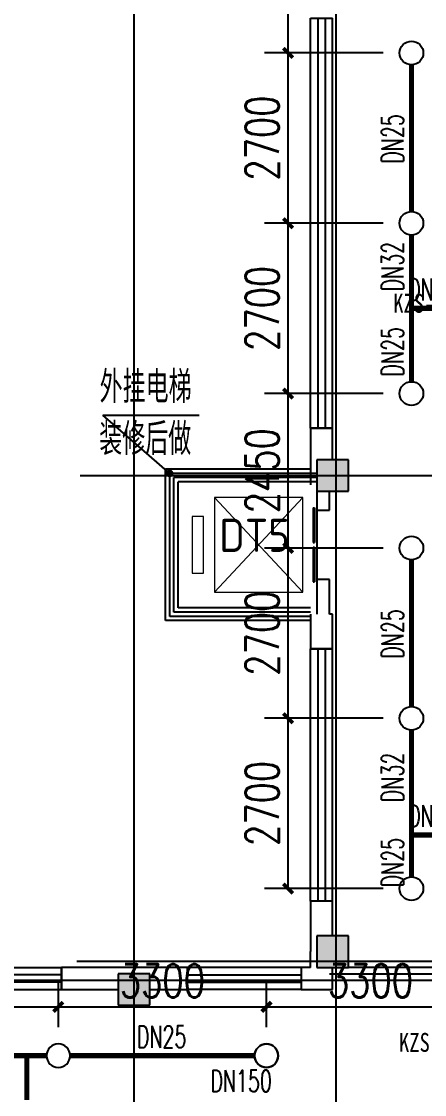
# Model space of a CAD drawing. Extents: x 0 to 2838408, y -923048 to 203859.
# Drawn here: x 2770978 to 2777370, y -678357 to -661341 of the extents above; entities that cross this region are included whole.
import ezdxf
from ezdxf.enums import TextEntityAlignment as Align

# ---------------------------------------------------------------- set-up
doc = ezdxf.new("R2010")
doc.units = 0
doc.header["$LTSCALE"] = 1000
doc.layers.add('A-FLOR-EVTR', color=8, linetype='Continuous', lineweight=0)
for name, color, linetype in [('COLUMN', 9, 'Continuous'), ('DIM_LEAD', 3, 'Continuous'), ('DIM_喷淋', 3, 'Continuous'), ('DOTE', 8, 'Continuous'), ('EQUIP_喷头', 7, 'Continuous'), ('fur', 253, 'Continuous'), ('PIPE-喷淋', 6, 'Continuous'), ('PUB_HATCH', 8, 'Continuous'), ('PUB_TEXT', 7, 'Continuous'), ('TEXT_喷淋', 7, 'Continuous'), ('WALL', 9, 'Continuous'), ('WINDOW', 4, 'Continuous'), ('XREF', 8, 'Continuous'), ('抗震支吊架', 2, 'Continuous')]:
    doc.layers.add(name, color=color, linetype=linetype)
doc.styles.add('_TCH_DIM', font='SIMPLEX', dxfattribs={"bigfont": 'GBCBIG'})
doc.styles.add('_TCH_DIM_T3', font='SIMPLEX', dxfattribs={"width": 0.75, "bigfont": 'HZTXT'})
doc.styles.add('_TWT_PIPEDN', font='SIMPLEX', dxfattribs={"width": 0.8, "height": 2.3, "bigfont": 'HZTXT'})
doc.styles.add('kzcad', font='', dxfattribs={"width": 0.8})
doc.styles.get("Standard").update_dxf_attribs({"font": 'geniso.shx', "bigfont": 'hztxt.shx'})
doc.styles.get('kzcad').set_extended_font_data('SimSun')
doc.dimstyles.new('_TWT_ARCH&&150', dxfattribs={"dimtxt": 525, "dimasz": 150, "dimexe": 375, "dimexo": 450, "dimgap": 150, "dimtad": 1, "dimdec": 0, "dimzin": 0, "dimdsep": 46, "dimtxsty": '_TCH_DIM_T3', "dimblk": 'ARCHTICK', "dimcen": 0.09, "dimclrt": 7, "dimazin": 2, "dimtfac": 1, "dimtdec": 0, "dimtix": 1, "dimtmove": 2, "dimatfit": 3, "dimfxl": 1, "dimtolj": 1, "dimtzin": 0, "dimarcsym": 0})

# ---------------------------------------------------------------- blocks, each defined once
blk = doc.blocks.new('$TCHSYS$WIN2D')
for p, q in [((-0.5, 0.5), (0.5, 0.5)), ((-0.5, 0.5), (-0.5, -0.5)), ((0.5, 0.5), (0.5, -0.5)), ((0.5, 0.1667), (-0.5, 0.1667)), ((0.5, -0.1667), (-0.5, -0.1667)), ((-0.5, -0.5), (0.5, -0.5))]:
    blk.add_line(p, q)
blk = doc.blocks.new('$WINLIB2D$00000001')
at = {"color": 0}
for points in [[(-0.5, 0.5), (-0.5, -0.5)], [(-0.5, 0.5), (0.5, 0.5)], [(0.5, -0.5), (0.5, 0.5)], [(0.5, 0.1667), (-0.5, 0.1667)], [(0.5, -0.1667), (-0.5, -0.1667)], [(-0.5, -0.5), (0.5, -0.5)]]:
    blk.add_lwpolyline(points, dxfattribs=at)
blk = doc.blocks.new('$DORLIB2D$00000127')
at = {"color": 0}
for points in [[(-0.533, 0.795), (-0.533, 0.69)], [(-0.033, 0.795), (-0.533, 0.795)], [(-0.033, 0.795), (-0.033, 0.69)], [(0.533, 0.795), (0.033, 0.795)], [(0.033, 0.795), (0.033, 0.69)], [(0.533, 0.795), (0.533, 0.69)], [(-0.033, 0.69), (-0.533, 0.69)], [(0.533, 0.69), (0.033, 0.69)], [(0.5, 0.5), (-0.5, 0.5)]]:
    blk.add_lwpolyline(points, dxfattribs=at)
blk = doc.blocks.new('4F1')
at = {"layer": 'PUB_HATCH'}
for points in [[(2440116.7, -668291.3), (2439616.7, -668291.3), (2439616.7, -668791.3), (2440116.7, -668791.3)], [(2440116.7, -675841.3), (2439616.7, -675841.3), (2439616.7, -676341.3), (2440116.7, -676341.3)], [(2436966.7, -676441.3), (2436466.7, -676441.3), (2436466.7, -676941.3), (2436966.7, -676941.3)]]:
    blk.add_hatch(color=256, dxfattribs=at).paths.add_polyline_path(points)
at = {"layer": 'A-FLOR-EVTR'}
for p, q in [((2437991.7, -670391.3), (2439391.7, -668891.3)), ((2439391.7, -670391.3), (2437991.7, -668891.3))]:
    blk.add_line(p, q, dxfattribs=at)
for points in [[(2439391.7, -670391.3), (2439391.7, -668891.3), (2437991.7, -668891.3), (2437991.7, -670391.3)], [(2437816.7, -670091.3), (2437816.7, -669191.3), (2437641.7, -669191.3), (2437641.7, -670091.3)]]:
    blk.add_lwpolyline(points, close=True, dxfattribs=at)
at = {"layer": 'COLUMN'}
for p, q in [((2440116.7, -668291.3), (2439616.7, -668291.3)), ((2439616.7, -668291.3), (2439616.7, -668791.3)), ((2440116.7, -668791.3), (2440116.7, -668291.3)), ((2439616.7, -668791.3), (2440116.7, -668791.3)), ((2440116.7, -675841.3), (2439616.7, -675841.3)), ((2439616.7, -675841.3), (2439616.7, -676341.3)), ((2440116.7, -676341.3), (2440116.7, -675841.3)), ((2439616.7, -676341.3), (2440116.7, -676341.3)), ((2436966.7, -676441.3), (2436466.7, -676441.3)), ((2436466.7, -676441.3), (2436466.7, -676941.3)), ((2436966.7, -676941.3), (2436966.7, -676441.3)), ((2436466.7, -676941.3), (2436966.7, -676941.3))]:
    blk.add_line(p, q, dxfattribs=at)
at = {"layer": 'DIM_LEAD'}
for p, q in [((2437283.4, -668508), (2436222.6, -667583.2)), ((2436222.6, -667583.2), (2437748.1, -667583.2))]:
    blk.add_line(p, q, dxfattribs=at)
at = {"layer": 'DIM_LEAD', "const_width": 60}
blk.add_lwpolyline([(2437306, -668527.7, 1), (2437260.8, -668488.3, 1)], format="xyb", close=True, dxfattribs=at)
at = {"layer": 'DOTE'}
for p, q in [((2436716.7, -606941.3), (2436716.7, -690141.3)), ((2439916.7, -606941.3), (2439916.7, -690141.3)), ((2435862.3, -668541.3), (2453916.7, -668541.3)), ((2435812.3, -676241.3), (2453916.7, -676241.3)), ((2343216.7, -676541.3), (2453916.7, -676541.3))]:
    blk.add_line(p, q, dxfattribs=at)
at = {"layer": 'fur'}
for p, q in [((2442216.7, -676341.3), (2440116.7, -676341.3)), ((2439816.7, -676441.3), (2444316.7, -676441.3))]:
    blk.add_line(p, q, dxfattribs=at)
at = {"layer": 'WALL'}
for p, q in [((2439866.7, -667791.3), (2439516.7, -667791.3)), ((2439516.7, -667791.3), (2439516.7, -668691.3)), ((2439866.7, -668291.3), (2439866.7, -667791.3)), ((2437216.7, -670841.3), (2437216.7, -668441.3)), ((2439516.7, -668441.3), (2437216.7, -668441.3)), ((2437283.4, -670774.6), (2437283.4, -668508)), ((2439616.7, -668508), (2437283.4, -668508)), ((2437350.1, -670708), (2437350.1, -668574.6)), ((2439616.7, -668574.6), (2437350.1, -668574.6)), ((2437416.7, -670641.3), (2437416.7, -668641.3)), ((2439616.7, -668641.3), (2437416.7, -668641.3)), ((2439616.7, -668791.3), (2439616.7, -669091.3)), ((2439816.7, -669091.3), (2439816.7, -668791.3)), ((2439616.7, -669091.3), (2439816.7, -669091.3)), ((2439816.7, -670191.3), (2439616.7, -670191.3)), ((2439616.7, -670191.3), (2439616.7, -670741.3)), ((2439816.7, -670741.3), (2439816.7, -670191.3)), ((2439516.7, -670708), (2437350.1, -670708)), ((2439516.7, -670641.3), (2437416.7, -670641.3)), ((2439516.7, -670741.3), (2439516.7, -671291.3)), ((2439866.7, -670741.3), (2439816.7, -670741.3)), ((2439866.7, -671291.3), (2439866.7, -670741.3)), ((2439516.7, -670841.3), (2437216.7, -670841.3)), ((2439516.7, -670774.6), (2437283.4, -670774.6)), ((2439516.7, -671291.3), (2439866.7, -671291.3)), ((2439866.7, -675291.3), (2439516.7, -675291.3)), ((2439516.7, -675291.3), (2439516.7, -676091.3)), ((2439866.7, -675841.3), (2439866.7, -675291.3)), ((2439516.7, -676341.3), (2439516.7, -676091.3)), ((2436716.7, -676341.3), (2435566.7, -676341.3)), ((2435566.7, -676341.3), (2435566.7, -676691.3)), ((2437566.7, -676341.3), (2436716.7, -676341.3)), ((2437566.7, -676691.3), (2437566.7, -676341.3)), ((2439516.7, -676341.3), (2439366.7, -676341.3)), ((2439366.7, -676341.3), (2439366.7, -676691.3)), ((2439866.7, -676691.3), (2439866.7, -676341.3)), ((2435566.7, -676691.3), (2436466.7, -676691.3)), ((2436966.7, -676691.3), (2437566.7, -676691.3)), ((2439366.7, -676691.3), (2439866.7, -676691.3))]:
    blk.add_line(p, q, dxfattribs=at)
at = {"layer": 'WINDOW'}
for name, p, xscale, yscale, zscale, rotation in [('$TCHSYS$WIN2D', (2439691.7, -664541.3), -6500, -350, -6500, 270.0000000003765), ('$DORLIB2D$00000127', (2439716.7, -669641.3), 1100, 200, 1100, 90.00000000085898), ('$TCHSYS$WIN2D', (2439691.7, -673291.3), 4000, -350, 4000, 90)]:
    blk.add_blockref(name, p, dxfattribs=dict(at, xscale=xscale, yscale=yscale, zscale=zscale, rotation=rotation))
at = {"layer": 'WINDOW', "yscale": 350}
for p, xscale, zscale in [((2434666.7, -676516.3), 1800, 1800), ((2438466.7, -676516.3), -1800, -1800)]:
    blk.add_blockref('$WINLIB2D$00000001', p, dxfattribs=dict(at, xscale=xscale, zscale=zscale))
at = {"layer": 'PUB_TEXT', "color": 7, "style": '_TCH_DIM'}
for s, p in [('外挂电梯', (2436172, -667392.1)), ('装修后做', (2436166.4, -668215.4))]:
    blk.add_text(s, height=506.38, dxfattribs=at).set_placement(p)
at = {"layer": 'PUB_TEXT'}
blk.add_text('DT5', height=525, dxfattribs=at).set_placement((2438067.8, -669752.4))
blk = doc.blocks.new('_ArchTick')
at = {"color": 0, "linetype": 'ByBlock', "const_width": 0.4}
blk.add_lwpolyline([(-0.5, -0.5), (0.5, 0.5)], dxfattribs=at)
blk = doc.blocks.new('*D3159')
at = {"layer": 'Defpoints', "color": 0, "linetype": 'ByBlock', "transparency": 16777216}
for p in [(2778163, -676967), (2774863, -677741), (2778163, -677741)]:
    blk.add_point(p, dxfattribs=at)
at = {"layer": 'DIM_喷淋', "color": 0, "linetype": 'ByBlock', "lineweight": -2, "transparency": 16777216}
for p, q in [((2774863, -677291), (2774863, -676592)), ((2778163, -677291), (2778163, -676592)), ((2774863, -676967), (2778163, -676967))]:
    blk.add_line(p, q, dxfattribs=at)
at = {"layer": 'DIM_喷淋', "color": 0, "linetype": 'ByBlock', "lineweight": -2, "transparency": 16777216, "xscale": 150, "yscale": 150, "zscale": 150, "rotation": 180}
blk.add_blockref('_ArchTick', (2774863, -676967), dxfattribs=at)
at = {"layer": 'DIM_喷淋', "color": 0, "linetype": 'ByBlock', "lineweight": -2, "transparency": 16777216, "xscale": 150, "yscale": 150, "zscale": 150}
blk.add_blockref('_ArchTick', (2778163, -676967), dxfattribs=at)
at = {"layer": 'DIM_喷淋', "color": 7, "linetype": 'ByBlock', "transparency": 16777216, "insert": (2776513, -676554), "char_height": 525, "attachment_point": 5, "style": '_TCH_DIM_T3'}
blk.add_mtext('\\A1;3300', dxfattribs=at)
blk = doc.blocks.new('*D3160')
at = {"layer": 'Defpoints', "color": 0, "linetype": 'ByBlock', "transparency": 16777216}
for p in [(2774863, -676967), (2771563, -677741), (2774863, -677741)]:
    blk.add_point(p, dxfattribs=at)
at = {"layer": 'DIM_喷淋', "color": 0, "linetype": 'ByBlock', "lineweight": -2, "transparency": 16777216}
for p, q in [((2771563, -677291), (2771563, -676592)), ((2774863, -677291), (2774863, -676592)), ((2771563, -676967), (2774863, -676967))]:
    blk.add_line(p, q, dxfattribs=at)
at = {"layer": 'DIM_喷淋', "color": 0, "linetype": 'ByBlock', "lineweight": -2, "transparency": 16777216, "xscale": 150, "yscale": 150, "zscale": 150, "rotation": 180}
blk.add_blockref('_ArchTick', (2771563, -676967), dxfattribs=at)
at = {"layer": 'DIM_喷淋', "color": 0, "linetype": 'ByBlock', "lineweight": -2, "transparency": 16777216, "xscale": 150, "yscale": 150, "zscale": 150}
blk.add_blockref('_ArchTick', (2774863, -676967), dxfattribs=at)
at = {"layer": 'DIM_喷淋', "color": 7, "linetype": 'ByBlock', "transparency": 16777216, "insert": (2773213, -676554), "char_height": 525, "attachment_point": 5, "style": '_TCH_DIM_T3'}
blk.add_mtext('\\A1;3300', dxfattribs=at)
blk = doc.blocks.new('*D3161')
at = {"layer": 'Defpoints', "color": 0, "linetype": 'ByBlock', "transparency": 16777216}
for p in [(2771563, -676967), (2768863, -677741), (2771563, -677741)]:
    blk.add_point(p, dxfattribs=at)
at = {"layer": 'DIM_喷淋', "color": 0, "linetype": 'ByBlock', "lineweight": -2, "transparency": 16777216}
for p, q in [((2768863, -677291), (2768863, -676592)), ((2771563, -677291), (2771563, -676592)), ((2768863, -676967), (2771563, -676967))]:
    blk.add_line(p, q, dxfattribs=at)
at = {"layer": 'DIM_喷淋', "color": 0, "linetype": 'ByBlock', "lineweight": -2, "transparency": 16777216, "xscale": 150, "yscale": 150, "zscale": 150, "rotation": 180}
blk.add_blockref('_ArchTick', (2768863, -676967), dxfattribs=at)
at = {"layer": 'DIM_喷淋', "color": 0, "linetype": 'ByBlock', "lineweight": -2, "transparency": 16777216, "xscale": 150, "yscale": 150, "zscale": 150}
blk.add_blockref('_ArchTick', (2771563, -676967), dxfattribs=at)
at = {"layer": 'DIM_喷淋', "color": 7, "linetype": 'ByBlock', "transparency": 16777216, "insert": (2770213, -676554), "char_height": 525, "attachment_point": 5, "style": '_TCH_DIM_T3'}
blk.add_mtext('\\A1;2700', dxfattribs=at)
blk = doc.blocks.new('*D3200')
at = {"layer": 'Defpoints', "color": 0, "linetype": 'ByBlock', "transparency": 16777216}
for p in [(2775207, -672391), (2777163, -672391), (2777163, -675091)]:
    blk.add_point(p, dxfattribs=at)
at = {"layer": 'DIM_喷淋', "color": 0, "linetype": 'ByBlock', "lineweight": -2, "transparency": 16777216}
for p, q in [((2776713, -672391), (2774832, -672391)), ((2775207, -675091), (2775207, -672391)), ((2776713, -675091), (2774832, -675091))]:
    blk.add_line(p, q, dxfattribs=at)
at = {"layer": 'DIM_喷淋', "color": 0, "linetype": 'ByBlock', "lineweight": -2, "transparency": 16777216, "xscale": 150, "yscale": 150, "zscale": 150}
for p, rotation in [((2775207, -672391), 90), ((2775207, -675091), 270)]:
    blk.add_blockref('_ArchTick', p, dxfattribs=dict(at, rotation=rotation))
at = {"layer": 'DIM_喷淋', "color": 7, "linetype": 'ByBlock', "transparency": 16777216, "insert": (2774795, -673741), "char_height": 525, "attachment_point": 5, "rotation": 90, "style": '_TCH_DIM_T3'}
blk.add_mtext('\\A1;2700', dxfattribs=at)
blk = doc.blocks.new('*D3201')
at = {"layer": 'Defpoints', "color": 0, "linetype": 'ByBlock', "transparency": 16777216}
for p in [(2775207, -669691), (2777163, -669691), (2777163, -672391)]:
    blk.add_point(p, dxfattribs=at)
at = {"layer": 'DIM_喷淋', "color": 0, "linetype": 'ByBlock', "lineweight": -2, "transparency": 16777216}
for p, q in [((2776713, -669691), (2774832, -669691)), ((2775207, -672391), (2775207, -669691)), ((2776713, -672391), (2774832, -672391))]:
    blk.add_line(p, q, dxfattribs=at)
at = {"layer": 'DIM_喷淋', "color": 0, "linetype": 'ByBlock', "lineweight": -2, "transparency": 16777216, "xscale": 150, "yscale": 150, "zscale": 150}
for p, rotation in [((2775207, -669691), 90), ((2775207, -672391), 270)]:
    blk.add_blockref('_ArchTick', p, dxfattribs=dict(at, rotation=rotation))
at = {"layer": 'DIM_喷淋', "color": 7, "linetype": 'ByBlock', "transparency": 16777216, "insert": (2774795, -671041), "char_height": 525, "attachment_point": 5, "rotation": 90, "style": '_TCH_DIM_T3'}
blk.add_mtext('\\A1;2700', dxfattribs=at)
blk = doc.blocks.new('*D3202')
at = {"layer": 'Defpoints', "color": 0, "linetype": 'ByBlock', "transparency": 16777216}
for p in [(2775207, -667241), (2777163, -667241), (2777163, -669691)]:
    blk.add_point(p, dxfattribs=at)
at = {"layer": 'DIM_喷淋', "color": 0, "linetype": 'ByBlock', "lineweight": -2, "transparency": 16777216}
for p, q in [((2776713, -667241), (2774832, -667241)), ((2775207, -669691), (2775207, -667241)), ((2776713, -669691), (2774832, -669691))]:
    blk.add_line(p, q, dxfattribs=at)
at = {"layer": 'DIM_喷淋', "color": 0, "linetype": 'ByBlock', "lineweight": -2, "transparency": 16777216, "xscale": 150, "yscale": 150, "zscale": 150}
for p, rotation in [((2775207, -667241), 90), ((2775207, -669691), 270)]:
    blk.add_blockref('_ArchTick', p, dxfattribs=dict(at, rotation=rotation))
at = {"layer": 'DIM_喷淋', "color": 7, "linetype": 'ByBlock', "transparency": 16777216, "insert": (2774795, -668466), "char_height": 525, "attachment_point": 5, "rotation": 90, "style": '_TCH_DIM_T3'}
blk.add_mtext('\\A1;2450', dxfattribs=at)
blk = doc.blocks.new('*D3203')
at = {"layer": 'Defpoints', "color": 0, "linetype": 'ByBlock', "transparency": 16777216}
for p in [(2775207, -664541), (2777163, -664541), (2777163, -667241)]:
    blk.add_point(p, dxfattribs=at)
at = {"layer": 'DIM_喷淋', "color": 0, "linetype": 'ByBlock', "lineweight": -2, "transparency": 16777216}
for p, q in [((2776713, -664541), (2774832, -664541)), ((2775207, -667241), (2775207, -664541)), ((2776713, -667241), (2774832, -667241))]:
    blk.add_line(p, q, dxfattribs=at)
at = {"layer": 'DIM_喷淋', "color": 0, "linetype": 'ByBlock', "lineweight": -2, "transparency": 16777216, "xscale": 150, "yscale": 150, "zscale": 150}
for p, rotation in [((2775207, -664541), 90), ((2775207, -667241), 270)]:
    blk.add_blockref('_ArchTick', p, dxfattribs=dict(at, rotation=rotation))
at = {"layer": 'DIM_喷淋', "color": 7, "linetype": 'ByBlock', "transparency": 16777216, "insert": (2774795, -665891), "char_height": 525, "attachment_point": 5, "rotation": 90, "style": '_TCH_DIM_T3'}
blk.add_mtext('\\A1;2700', dxfattribs=at)
blk = doc.blocks.new('*D3204')
at = {"layer": 'Defpoints', "color": 0, "linetype": 'ByBlock', "transparency": 16777216}
for p in [(2775207, -661841), (2777163, -661841), (2777163, -664541)]:
    blk.add_point(p, dxfattribs=at)
at = {"layer": 'DIM_喷淋', "color": 0, "linetype": 'ByBlock', "lineweight": -2, "transparency": 16777216}
for p, q in [((2776713, -661841), (2774832, -661841)), ((2775207, -664541), (2775207, -661841)), ((2776713, -664541), (2774832, -664541))]:
    blk.add_line(p, q, dxfattribs=at)
at = {"layer": 'DIM_喷淋', "color": 0, "linetype": 'ByBlock', "lineweight": -2, "transparency": 16777216, "xscale": 150, "yscale": 150, "zscale": 150}
for p, rotation in [((2775207, -661841), 90), ((2775207, -664541), 270)]:
    blk.add_blockref('_ArchTick', p, dxfattribs=dict(at, rotation=rotation))
at = {"layer": 'DIM_喷淋', "color": 7, "linetype": 'ByBlock', "transparency": 16777216, "insert": (2774795, -663191), "char_height": 525, "attachment_point": 5, "rotation": 90, "style": '_TCH_DIM_T3'}
blk.add_mtext('\\A1;2700', dxfattribs=at)
blk = doc.blocks.new('*D3205')
at = {"layer": 'Defpoints', "color": 0, "linetype": 'ByBlock', "transparency": 16777216}
for p in [(2775207, -659241), (2777163, -659241), (2777163, -661841)]:
    blk.add_point(p, dxfattribs=at)
at = {"layer": 'DIM_喷淋', "color": 0, "linetype": 'ByBlock', "lineweight": -2, "transparency": 16777216}
for p, q in [((2776713, -659241), (2774832, -659241)), ((2775207, -661841), (2775207, -659241)), ((2776713, -661841), (2774832, -661841))]:
    blk.add_line(p, q, dxfattribs=at)
at = {"layer": 'DIM_喷淋', "color": 0, "linetype": 'ByBlock', "lineweight": -2, "transparency": 16777216, "xscale": 150, "yscale": 150, "zscale": 150}
for p, rotation in [((2775207, -659241), 90), ((2775207, -661841), 270)]:
    blk.add_blockref('_ArchTick', p, dxfattribs=dict(at, rotation=rotation))
at = {"layer": 'DIM_喷淋', "color": 7, "linetype": 'ByBlock', "transparency": 16777216, "insert": (2774795, -660541), "char_height": 525, "attachment_point": 5, "rotation": 90, "style": '_TCH_DIM_T3'}
blk.add_mtext('\\A1;2600', dxfattribs=at)
blk = doc.blocks.new('$TwtSys$00000125')
blk.add_circle((0, 0, 0), 1)

msp = doc.modelspace()

# ---------------------------------------------------------------- linework, layer by layer
at = {"layer": 'PIPE-喷淋', "linetype": 'ByBlock', "ltscale": 1.5, "const_width": 82.5}
for points in [[(2777162.5, -664353.8), (2777162.5, -662028.8)], [(2777162.5, -665891.3), (2777162.5, -664728.8)], [(2777162.5, -667053.8), (2777162.5, -665891.3)], [(2777162.5, -665891.3), (2777862.5, -665891.3)], [(2777162.5, -672203.8), (2777162.5, -669878.8)], [(2777162.5, -674241.3), (2777162.5, -672578.8)], [(2777162.5, -674903.8), (2777162.5, -674241.3)], [(2777862.5, -674241.3), (2777162.5, -674241.3)], [(2769050, -677741.3), (2771062.5, -677741.3)], [(2771062.5, -677741.3), (2771375, -677741.3)], [(2771062.5, -678441.3), (2771062.5, -677741.3)], [(2774675, -677741.3), (2771750, -677741.3)]]:
    msp.add_lwpolyline(points, dxfattribs=at)

# ---------------------------------------------------------------- block references
at = {"layer": 'EQUIP_喷头', "linetype": 'ByBlock', "xscale": 187.5, "zscale": 187.5}
for p, yscale in [((2777162.5, -661841.3), 187.5), ((2777162.5, -664541.3), 187.5), ((2777162.5, -667241.3), 187.5), ((2777162.5, -669691.3), 187.5), ((2777162.5, -672391.3), 187.5), ((2777162.5, -675091.3), 187.5), ((2771562.5, -677741.3), -187.5), ((2774862.5, -677741.3), 187.5), ((2774862.5, -677741.3), -187.5)]:
    msp.add_blockref('$TwtSys$00000125', p, dxfattribs=dict(at, yscale=yscale))
at = {"layer": 'XREF'}
msp.add_blockref('4F1', (336045.8, 0), dxfattribs=at)

# ---------------------------------------------------------------- texts
at = {"layer": 'TEXT_喷淋', "color": 251, "linetype": 'ByBlock', "style": '_TWT_PIPEDN', "width": 0.64}
for s, rotation, p in [('DN25', 90, (2777035, -663596.1)), ('DN32', 90, (2777035, -665621.1)), ('DN25', 90, (2777035, -666971.1)), ('DN25', 90, (2777035, -671446.1)), ('DN32', 90, (2777035, -673721.1)), ('DN40', 0, (2777107.7, -674113.8)), ('DN25', 90, (2777035, -675071.1)), ('DN25', 0.00002, (2772807.7, -677613.8))]:
    msp.add_text(s, height=345, rotation=rotation, dxfattribs=at).set_placement(p)
msp.add_text('DN40', height=345, dxfattribs=at).set_placement((2777107.7, -665763.8))
at = {"layer": 'TEXT_喷淋', "linetype": 'ByBlock', "style": '_TWT_PIPEDN', "width": 0.64}
msp.add_text('DN150', height=345, dxfattribs=at).set_placement((2773973.6, -678313.8))
at = {"layer": '抗震支吊架', "color": 4, "style": 'kzcad', "width": 0.8}
for s, p in [('KZS-DN150-TL', (2777852.2, -665961.3)), ('KZS-DN150-T', (2777862, -677681.3))]:
    msp.add_text(s, height=300, rotation=359.88539, dxfattribs=at).set_placement(p, align=Align.CENTER)

# ---------------------------------------------------------------- dimensions: what is measured, and where the dimension line sits
at = {"layer": 'DIM_喷淋', "linetype": 'ByBlock'}
for p1, p2, distance, picture, middle in [((2777162.5, -661841.3), (2777162.5, -659241.3), 1955.2, '*D3205', (2774794.9, -660541.3)), ((2777162.5, -664541.3), (2777162.5, -661841.3), 1955.2, '*D3204', (2774794.9, -663191.3)), ((2777162.5, -667241.3), (2777162.5, -664541.3), 1955.2, '*D3203', (2774794.9, -665891.3)), ((2777162.5, -669691.3), (2777162.5, -667241.3), 1955.2, '*D3202', (2774794.9, -668466.3)), ((2777162.5, -672391.3), (2777162.5, -669691.3), 1955.2, '*D3201', (2774794.9, -671041.3)), ((2777162.5, -675091.3), (2777162.5, -672391.3), 1955.2, '*D3200', (2774794.9, -673741.3)), ((2768862.5, -677741.3), (2771562.5, -677741.3), 774.4, '*D3161', (2770212.5, -676554.4)), ((2771562.5, -677741.3), (2774862.5, -677741.3), 774.4, '*D3160', (2773212.5, -676554.4)), ((2774862.5, -677741.3), (2778162.5, -677741.3), 774.4, '*D3159', (2776512.5, -676554.4))]:
    dim = msp.add_aligned_dim(p1=p1, p2=p2, distance=distance, dimstyle='_TWT_ARCH&&150', dxfattribs=at)
    dim.commit()
    dim.dimension.update_dxf_attribs({"geometry": picture, "text_midpoint": middle})

doc.saveas('drawing.dxf')
